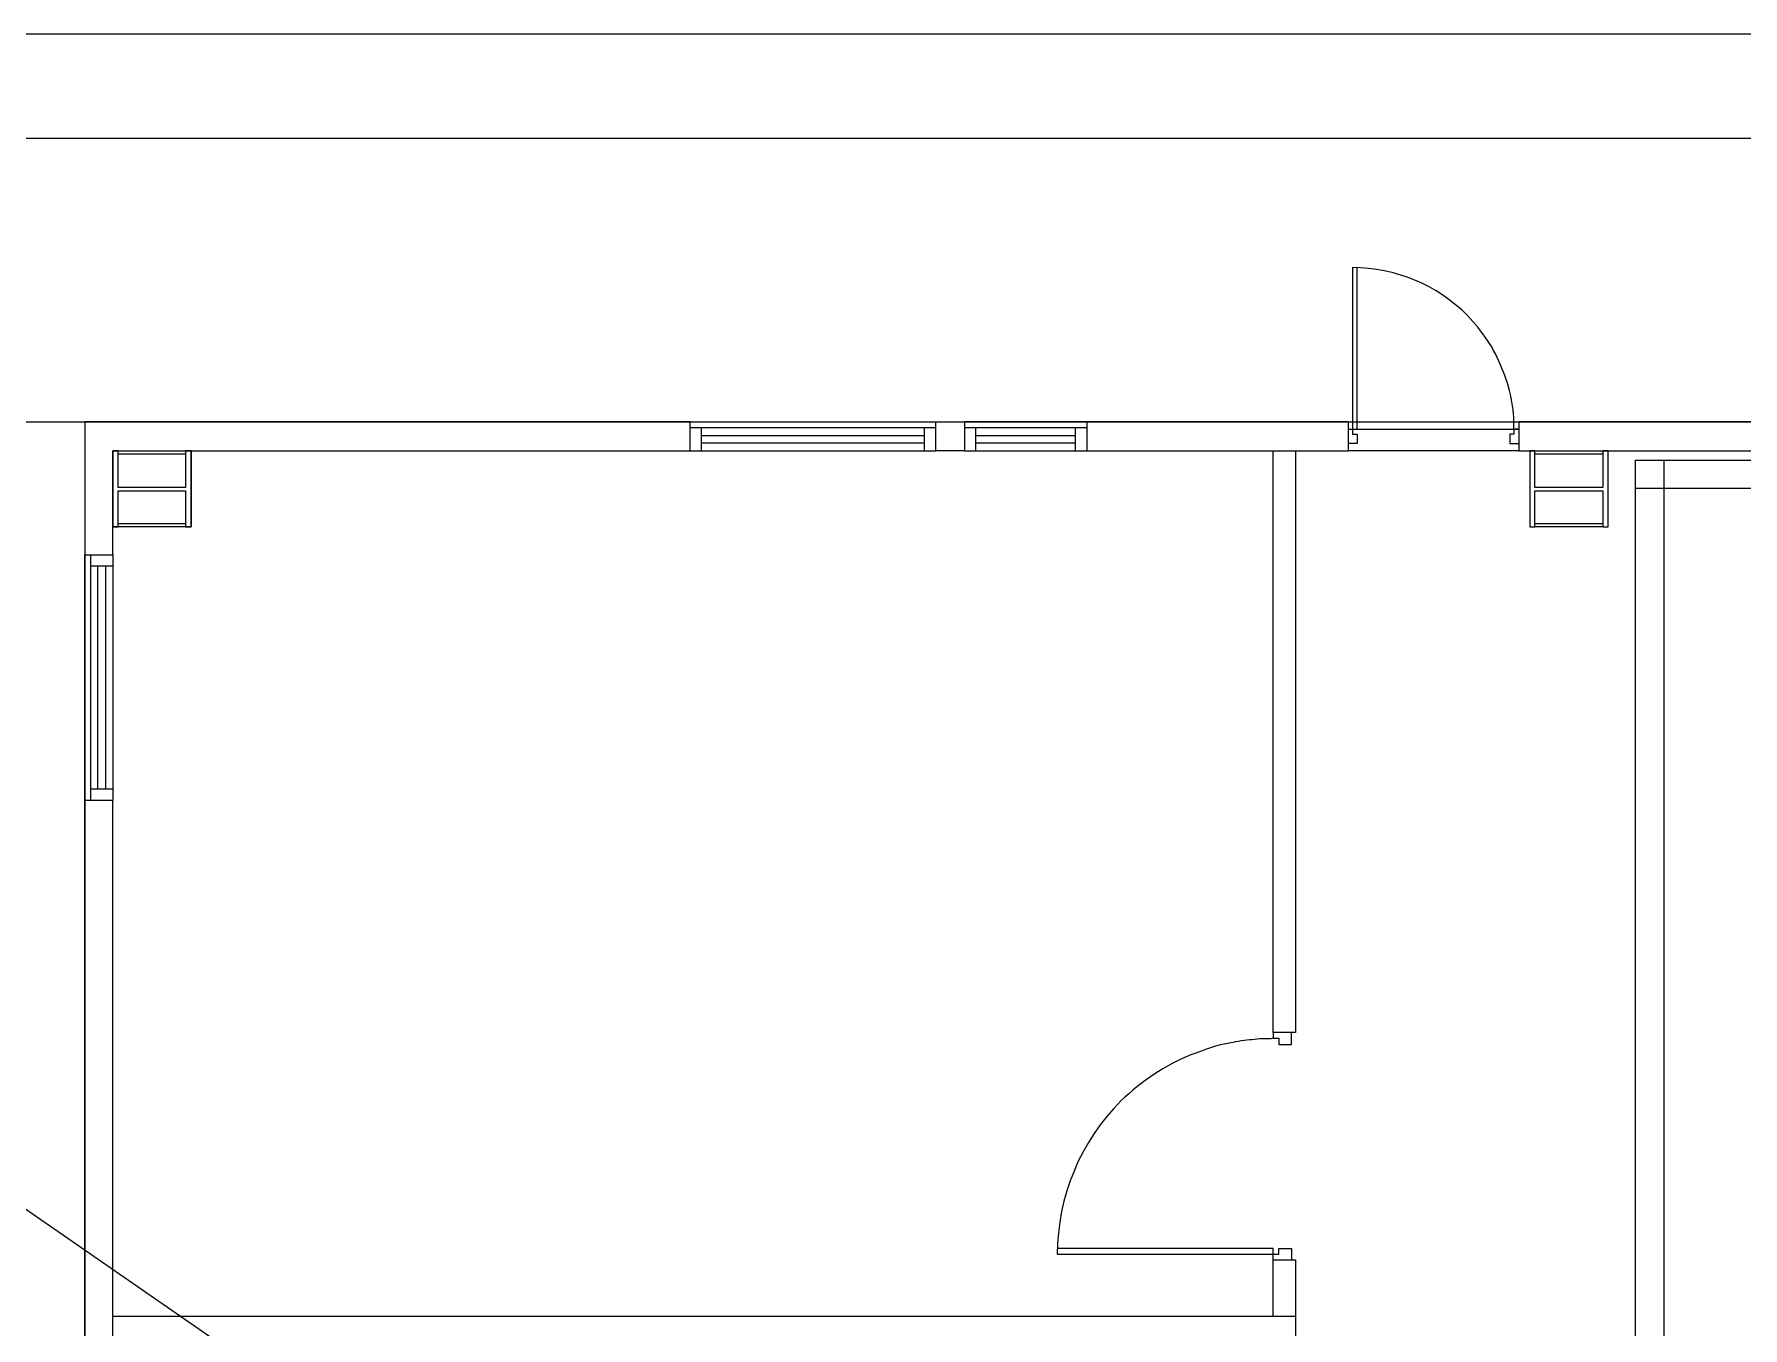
# Model space of a CAD drawing. Header units: millimetres. Extents: x -15161 to 10473752, y -72817 to 33960.
# Drawn here: x -1860 to -955, y -22538 to -21854 of the extents above; entities that cross this region are included whole.
import ezdxf

# ---------------------------------------------------------------- set-up
doc = ezdxf.new("R2010")
doc.units = ezdxf.units.MM
doc.layers.add('PDF_幾何圖形', color=7, linetype='Continuous')

# ---------------------------------------------------------------- blocks, each defined once
blk = doc.blocks.new('庫板1140116')
blk.add_lwpolyline([(-1818.34, -22074.18), (-1776.85, -22074.18), (-1776.85, -22114.4), (-1818.34, -22114.4)], close=True)
at = {"color": 94}
for points in [[(-1012.15, -22079.18), (-997.15, -22079.18), (-997.15, -23184.42), (-1012.15, -23184.42)], [(-322.8, -22079.18), (-322.8, -22094.18), (-1012.15, -22094.18), (-1012.15, -22079.18)]]:
    blk.add_lwpolyline(points, close=True, dxfattribs=at)
blk = doc.blocks.new('庫門1140116')
blk.add_lwpolyline([(-1818.34, -22074.18), (-1776.85, -22074.18), (-1776.85, -22114.4), (-1818.34, -22114.4)], close=True)
blk = doc.blocks.new('機組1140116')
blk.add_lwpolyline([(-1818.34, -22074.18), (-1776.85, -22074.18), (-1776.85, -22114.4), (-1818.34, -22114.4)], close=True)
blk = doc.blocks.new('建築底圖1140116')
blk.add_lwpolyline([(1710.08, -21908.9), (-1953.16, -21908.9)])
blk.add_lwpolyline([(-1818.34, -22074.18), (-1776.85, -22074.18), (-1776.85, -22114.4), (-1818.34, -22114.4)], close=True)
blk.add_lwpolyline([(-1818.34, -22074.18), (-1776.85, -22074.18), (-1776.85, -22114.4), (-1818.34, -22114.4)], close=True)
at = {"layer": 'PDF_幾何圖形', "lineweight": 0}
for p, q in [((-1953.16, -22058.93), (-1833.16, -22058.93)), ((-1917.42, -22058.93), (1238.63, -22058.93)), ((-1833.16, -22058.93), (-1833.16, -25652.78))]:
    blk.add_line(p, q, dxfattribs=at)
for points in [[(-1101.1, -22002.62, 0.199403), (-1162.07, -21977.22), (-1162.07, -22062.75), (-1159.53, -22062.75), (-1159.53, -21977.22)], [(-1284.43, -22417.98, 0.198489), (-1318.3, -22499.27), (-1203.98, -22499.27), (-1203.98, -22496.31), (-1318.3, -22496.31)]]:
    blk.add_lwpolyline(points, format="xyb", dxfattribs=at)
for points in [[(-1818.34, -22129.22), (-1818.34, -22074.18), (-1512.64, -22074.18), (-1512.64, -22058.93), (-1833.16, -22058.93), (-1833.16, -22129.22)], [(-1302.64, -22074.18), (-1164.18, -22074.18), (-1164.18, -22058.93), (-1302.64, -22058.93)], [(-1074, -22058.93), (-1074, -22074.18), (1223.81, -22074.18), (1223.81, -22154.2), (1238.63, -22154.2), (1238.63, -22058.93)], [(-1779.81, -22114.4), (-1776.85, -22114.4), (-1776.85, -22074.18), (-1779.81, -22074.18), (-1779.81, -22093.65), (-1815.38, -22093.65), (-1815.38, -22074.18), (-1818.34, -22074.18), (-1818.34, -22114.4), (-1815.38, -22114.4), (-1815.38, -22095.35), (-1779.81, -22095.35)], [(-1815.38, -22075.87), (-1815.38, -22074.18), (-1779.81, -22074.18), (-1779.81, -22075.87)], [(-1029.54, -22114.4), (-1026.58, -22114.4), (-1026.58, -22074.18), (-1029.54, -22074.18), (-1029.54, -22093.65), (-1065.53, -22093.65), (-1065.53, -22074.18), (-1068.07, -22074.18), (-1068.07, -22114.4), (-1065.53, -22114.4), (-1065.53, -22095.35), (-1029.54, -22095.35)], [(-1065.53, -22075.87), (-1065.53, -22074.18), (-1029.54, -22074.18), (-1029.54, -22075.87)], [(-1815.38, -22114.4), (-1815.38, -22112.71), (-1779.81, -22112.71), (-1779.81, -22114.4)], [(-1065.53, -22114.4), (-1065.53, -22112.71), (-1029.54, -22112.71), (-1029.54, -22114.4)]]:
    blk.add_lwpolyline(points, close=True, dxfattribs=at)
for points in [[(-1512.64, -22058.93), (-1382.66, -22058.93)], [(-1512.64, -22061.9), (-1382.66, -22061.9)], [(-1506.72, -22074.18), (-1506.72, -22061.9)], [(-1388.59, -22074.18), (-1388.59, -22061.9)], [(-1367.42, -22074.18), (-1382.66, -22074.18), (-1382.66, -22058.93), (-1367.42, -22058.93)], [(-1302.64, -22058.93), (-1367.42, -22058.93), (-1367.42, -22074.18), (-1302.64, -22074.18)], [(-1367.42, -22061.9), (-1302.64, -22061.9)], [(-1361.49, -22074.18), (-1361.49, -22061.9)], [(-1308.56, -22074.18), (-1308.56, -22061.9)], [(-1159.53, -22062.75), (-1074, -22062.75), (-1074, -22074.18), (-1164.18, -22074.18), (-1164.18, -22062.75), (-1162.07, -22062.75), (-1162.07, -22065.29), (-1159.53, -22065.29), (-1159.53, -22070.37), (-1164.18, -22070.37)], [(-1074, -22062.75), (-1076.54, -22062.75), (-1076.54, -22065.29), (-1078.66, -22065.29), (-1078.66, -22070.37), (-1074, -22070.37)], [(-1506.72, -22066.13), (-1388.59, -22066.13)], [(-1506.72, -22069.94), (-1388.59, -22069.94)], [(-1361.49, -22066.13), (-1308.56, -22066.13)], [(-1361.49, -22069.94), (-1308.56, -22069.94)], [(-1512.64, -22074.18), (-1382.66, -22074.18)], [(-1192.13, -22074.18), (-1192.13, -22381.99), (-1203.98, -22381.99), (-1203.98, -22074.18)], [(-1833.16, -22866.36), (-1833.16, -22668.21), (-1818.34, -22668.21), (-1818.34, -22588.19), (-1818.34, -22259.2), (-1833.16, -22259.2), (-1833.16, -22129.22)], [(-1830.2, -22129.22), (-1830.2, -22259.2)], [(-1818.34, -22129.22), (-1818.34, -22259.2)], [(-1818.34, -22135.15), (-1830.2, -22135.15)], [(-1826.39, -22135.15), (-1826.39, -22253.28)], [(-1822.15, -22135.15), (-1822.15, -22253.28)], [(-1833.16, -22588.19), (-1833.16, -22259.2)], [(-1818.34, -22253.28), (-1830.2, -22253.28)], [(-1203.98, -22384.95), (-1205.25, -22385.38), (-1209.06, -22385.38)], [(-1203.98, -22381.99), (-1203.98, -22384.95), (-1201.02, -22384.95), (-1201.02, -22388.34), (-1194.25, -22388.34), (-1194.25, -22381.99)], [(-1203.98, -22502.24), (-1203.98, -22499.27), (-1201.02, -22499.27), (-1201.02, -22496.31), (-1194.25, -22496.31), (-1194.25, -22502.24)], [(-1203.98, -22532.3), (-1203.98, -22502.24), (-1192.13, -22502.24), (-1192.13, -22532.3), (-1192.13, -22777.45), (-1317.03, -22777.45), (-1317.03, -22765.59), (-1203.98, -22765.59), (-1203.98, -22544.15), (-1424.15, -22544.15), (-1424.15, -22765.59), (-1402.14, -22765.59), (-1402.14, -22777.45), (-1436.01, -22777.45), (-1436.01, -22544.15), (-1818.34, -22544.15)], [(-1192.13, -22532.3), (-1818.34, -22532.3)]]:
    blk.add_lwpolyline(points, dxfattribs=at)
blk.add_arc((-1153.28, -22061.18), 76.76, 358.82848, 23.50109, dxfattribs=at)
for points in [[(-1082.89, -22030.57), (-1086.73, -22019.94), (-1093.4, -22010.93), (-1101.1, -22002.62)], [(-1226.42, -22387.49), (-1233.59, -22388.38), (-1240.75, -22391.45), (-1247.59, -22393.85)], [(-1215.42, -22385.8), (-1218.15, -22385.77), (-1223.59, -22386.92), (-1226.42, -22387.49)], [(-1209.06, -22385.38), (-1212.51, -22385.16), (-1212.71, -22385.64), (-1215.42, -22385.8)], [(-1247.59, -22393.85), (-1260.75, -22398.97), (-1274.2, -22408.18), (-1284.43, -22417.98)]]:
    blk.add_open_spline(points, degree=3, dxfattribs=at)

msp = doc.modelspace()

# ---------------------------------------------------------------- linework, layer by layer
at = {"color": 230}
msp.add_line((-2764.4316, -21853.7292), (3296.1753, -26040.3204), dxfattribs=at)
msp.add_lwpolyline([(-2764.4316, -21853.7292), (-2764.4316, -26095.5009), (3360.8703, -26095.5009), (3360.8703, -21853.7292)], close=True)

# ---------------------------------------------------------------- block references
at = {"color": 2}
for name in ['建築底圖1140116', '庫板1140116']:
    msp.add_blockref(name, (0, 0), dxfattribs=at)
for name in ['機組1140116', '庫門1140116']:
    msp.add_blockref(name, (0, 0))

doc.saveas('drawing.dxf')
